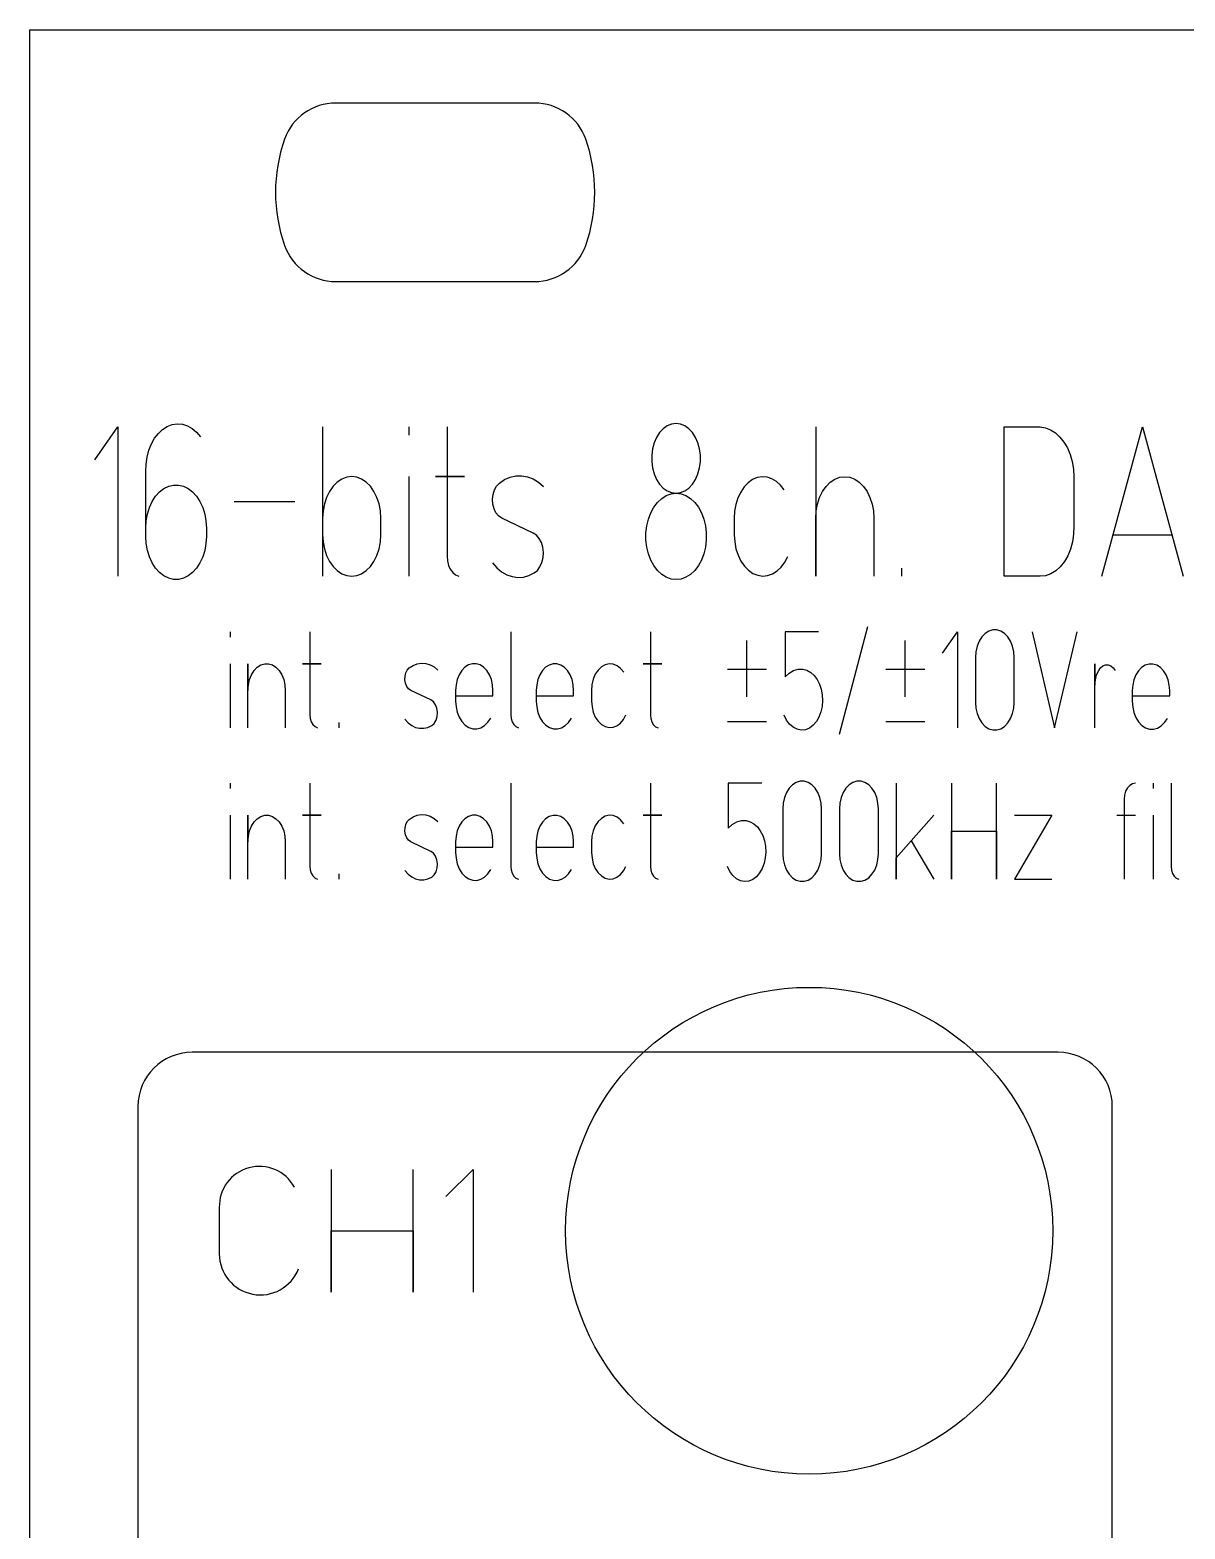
# Model space of a CAD drawing. Header units: millimetres. Extents: x 0 to 57, y 0 to 129.
# Drawn here: x 0 to 21.34, y 100.69 to 128.4 of the extents above; entities that cross this region are included whole.
import ezdxf

# ---------------------------------------------------------------- set-up
doc = ezdxf.new("R2010")
doc.units = ezdxf.units.MM
doc.layers.add('Contour', color=7, linetype='CONTINUOUS')
doc.layers.add('Engraving', color=7, linetype='CONTINUOUS')

msp = doc.modelspace()

# ---------------------------------------------------------------- linework, layer by layer
at = {"layer": 'Contour', "color": 7, "linetype": 'CONTINUOUS'}
for p, q in [((0, 0), (0, 128.4)), ((0, 128.4), (35.22, 128.4)), ((9.323, 127.05), (5.647, 127.05)), ((5.647, 123.75), (9.323, 123.75))]:
    msp.add_line(p, q, dxfattribs=at)
msp.add_circle((14.395, 106.202), 4.5, dxfattribs=at)
for centre, radius, start, end in [((5.64693, 126.05), 1, 89.99581, 160.54904), ((9.32307, 126.05), 1, 19.45096, 90.00419), ((7.485, 125.4), 2.94962, 160.53303, 199.46697), ((7.485, 125.4), 2.94962, 340.53303, 379.46697), ((5.64693, 124.75), 1, 199.45096, 270.00419), ((9.32307, 124.75), 1, 269.99581, 340.54904)]:
    msp.add_arc(centre, radius, start, end, dxfattribs=at)
at = {"layer": 'Engraving', "color": 7, "linetype": 'CONTINUOUS'}
for p, q in [((2.53638, 121.07207), (2.62763, 121.10695)), ((2.62763, 121.10695), (2.72158, 121.12079)), ((2.72158, 121.12079), (2.81589, 121.11324)), ((2.81589, 121.11324), (2.90818, 121.08448)), ((11.854, 121.11442), (11.7739, 121.08186)), ((11.93692, 121.1254), (11.854, 121.11442)), ((12.01984, 121.11442), (11.93692, 121.1254)), ((12.09994, 121.08186), (12.01984, 121.11442)), ((1.19528, 120.451), (1.62508, 121.065)), ((1.62508, 121.065), (1.62508, 118.302)), ((2.24219, 120.74705), (2.30118, 120.85244)), ((2.30118, 120.85244), (2.37108, 120.94319)), ((2.37108, 120.94319), (2.45014, 121.01702)), ((2.45014, 121.01702), (2.53638, 121.07207)), ((2.90818, 121.08448), (2.99612, 121.03526)), ((2.99612, 121.03526), (3.07752, 120.96679)), ((3.07752, 120.96679), (3.15031, 120.8808)), ((5.40648, 121.065), (5.40648, 119.0695)), ((6.99618, 121.065), (6.99618, 120.9115)), ((7.70479, 121.065), (7.70479, 120.144)), ((11.57678, 120.86922), (11.53294, 120.76807)), ((11.63289, 120.95714), (11.57678, 120.86922)), ((11.69935, 121.02883), (11.63289, 120.95714)), ((11.7739, 121.08186), (11.69935, 121.02883)), ((12.17449, 121.02883), (12.09994, 121.08186)), ((12.24095, 120.95714), (12.17449, 121.02883)), ((12.29706, 120.86922), (12.24095, 120.95714)), ((12.3409, 120.76807), (12.29706, 120.86922)), ((14.51558, 121.063), (14.51558, 118.3)), ((17.99528, 121.063), (18.66147, 121.063)), ((17.99528, 118.3), (17.99528, 121.063)), ((18.66147, 121.063), (18.75974, 121.04679)), ((18.75974, 121.04679), (18.85513, 121.0094)), ((18.85513, 121.0094), (18.94544, 120.95172)), ((18.94544, 120.95172), (19.02854, 120.87507)), ((19.02854, 120.87507), (19.10252, 120.78126)), ((19.79988, 118.3), (20.55203, 121.063)), ((20.55203, 121.063), (21.30418, 118.3)), ((2.16261, 120.50323), (2.19561, 120.62966)), ((2.19561, 120.62966), (2.24219, 120.74705)), ((11.50286, 120.65713), (11.48756, 120.54019)), ((11.53294, 120.76807), (11.50286, 120.65713)), ((12.37098, 120.65713), (12.3409, 120.76807)), ((12.38628, 120.54019), (12.37098, 120.65713)), ((19.10252, 120.78126), (19.16565, 120.67246)), ((19.16565, 120.67246), (19.21645, 120.5512)), ((19.21645, 120.5512), (19.25375, 120.42032)), ((2.14028, 120.2361), (2.14401, 120.37093)), ((2.14401, 120.37093), (2.16261, 120.50323)), ((11.48756, 120.54019), (11.48756, 120.42121)), ((11.48756, 120.42121), (11.50286, 120.30427)), ((11.50286, 120.30427), (11.53294, 120.19333)), ((12.3409, 120.19333), (12.37098, 120.30427)), ((12.37098, 120.30427), (12.38628, 120.42121)), ((12.38628, 120.42121), (12.38628, 120.54019)), ((19.25375, 120.42032), (19.27667, 120.28285)), ((19.27667, 120.28285), (19.28468, 120.142)), ((2.14028, 119.0388), (2.14028, 120.2361)), ((5.67511, 120.04117), (5.59839, 119.96444)), ((5.75998, 120.09771), (5.67511, 120.04117)), ((5.85044, 120.13234), (5.75998, 120.09771)), ((5.94373, 120.144), (5.85044, 120.13234)), ((6.03702, 120.13234), (5.94373, 120.144)), ((6.12748, 120.09771), (6.03702, 120.13234)), ((6.21236, 120.04117), (6.12748, 120.09771)), ((6.28907, 119.96444), (6.21236, 120.04117)), ((6.99618, 120.144), (6.99618, 118.302)), ((8.02714, 120.144), (7.48989, 120.144)), ((7.48989, 120.144), (7.70479, 120.144)), ((7.70479, 120.144), (8.02714, 120.144)), ((7.70479, 120.144), (7.70479, 118.6704)), ((8.62036, 119.96727), (8.67142, 120.0212)), ((8.67142, 120.0212), (8.76881, 120.0873)), ((8.76881, 120.0873), (8.87175, 120.13308)), ((8.87175, 120.13308), (8.97819, 120.15762)), ((8.97819, 120.15762), (9.08599, 120.16044)), ((9.08599, 120.16044), (9.19299, 120.14147)), ((9.19299, 120.14147), (9.29704, 120.1011)), ((9.29704, 120.1011), (9.39605, 120.04014)), ((9.39605, 120.04014), (9.48804, 119.9598)), ((11.53294, 120.19333), (11.57678, 120.09218)), ((11.57678, 120.09218), (11.63289, 120.00426)), ((11.63289, 120.00426), (11.69935, 119.93257)), ((12.17449, 119.93257), (12.24095, 120.00426)), ((12.24095, 120.00426), (12.29706, 120.09218)), ((12.29706, 120.09218), (12.3409, 120.19333)), ((13.26645, 120.02943), (13.19287, 119.95216)), ((13.34818, 120.08761), (13.26645, 120.02943)), ((13.43567, 120.125), (13.34818, 120.08761)), ((13.52634, 120.1405), (13.43567, 120.125)), ((13.61754, 120.13365), (13.52634, 120.1405)), ((13.70657, 120.10466), (13.61754, 120.13365)), ((13.79083, 120.05437), (13.70657, 120.10466)), ((13.86785, 119.98426), (13.79083, 120.05437)), ((14.70749, 119.96244), (14.78421, 120.03917)), ((14.78421, 120.03917), (14.86908, 120.09571)), ((14.86908, 120.09571), (14.95954, 120.13034)), ((14.95954, 120.13034), (15.05283, 120.142)), ((15.05283, 120.142), (15.14612, 120.13034)), ((15.14612, 120.13034), (15.23658, 120.09571)), ((15.23658, 120.09571), (15.32146, 120.03917)), ((15.32146, 120.03917), (15.39817, 119.96244)), ((19.28468, 120.142), (19.28468, 119.221)), ((2.2581, 119.68256), (2.3206, 119.77955)), ((2.3206, 119.77955), (2.39342, 119.86053)), ((2.39342, 119.86053), (2.47458, 119.92327)), ((2.47458, 119.92327), (2.56186, 119.96608)), ((2.56186, 119.96608), (2.65288, 119.98777)), ((2.65288, 119.98777), (2.74516, 119.98777)), ((2.74516, 119.98777), (2.83618, 119.96608)), ((2.83618, 119.96608), (2.92346, 119.92327)), ((2.92346, 119.92327), (3.00462, 119.86053)), ((3.00462, 119.86053), (3.07744, 119.77955)), ((3.07744, 119.77955), (3.13994, 119.68256)), ((5.47846, 119.76025), (5.43888, 119.639)), ((5.53217, 119.86984), (5.47846, 119.76025)), ((5.59839, 119.96444), (5.53217, 119.86984)), ((6.35529, 119.86984), (6.28907, 119.96444)), ((6.409, 119.76025), (6.35529, 119.86984)), ((6.44858, 119.639), (6.409, 119.76025)), ((8.54447, 119.72421), (8.55473, 119.81373)), ((8.55049, 119.63391), (8.54447, 119.72421)), ((8.55473, 119.81373), (8.5806, 119.89656)), ((8.5806, 119.89656), (8.62036, 119.96727)), ((11.59373, 119.66769), (11.67099, 119.7398)), ((11.67099, 119.7398), (11.7555, 119.79275)), ((11.69935, 119.93257), (11.7739, 119.87954)), ((11.7555, 119.79275), (11.84495, 119.82511)), ((11.7739, 119.87954), (11.854, 119.84698)), ((11.84495, 119.82511), (11.93692, 119.836)), ((11.854, 119.84698), (11.93692, 119.836)), ((11.93692, 119.836), (12.01984, 119.84698)), ((11.93692, 119.836), (12.02889, 119.82511)), ((12.01984, 119.84698), (12.09994, 119.87954)), ((12.02889, 119.82511), (12.11834, 119.79275)), ((12.09994, 119.87954), (12.17449, 119.93257)), ((12.11834, 119.79275), (12.20285, 119.7398)), ((12.20285, 119.7398), (12.28011, 119.66769)), ((13.07852, 119.74994), (13.04111, 119.63094)), ((13.12961, 119.85808), (13.07852, 119.74994)), ((13.19287, 119.95216), (13.12961, 119.85808)), ((13.93535, 119.8964), (13.86785, 119.98426)), ((14.54798, 119.637), (14.58756, 119.75825)), ((14.58756, 119.75825), (14.64127, 119.86784)), ((14.64127, 119.86784), (14.70749, 119.96244)), ((15.39817, 119.96244), (15.46439, 119.86784)), ((15.46439, 119.86784), (15.5181, 119.75825)), ((15.5181, 119.75825), (15.55768, 119.637)), ((2.1479, 119.32368), (2.17055, 119.45148)), ((2.17055, 119.45148), (2.20762, 119.5722)), ((2.20762, 119.5722), (2.2581, 119.68256)), ((3.13994, 119.68256), (3.19042, 119.5722)), ((3.19042, 119.5722), (3.22749, 119.45148)), ((3.22749, 119.45148), (3.25014, 119.32368)), ((3.77338, 119.6835), (4.89086, 119.6835)), ((5.41464, 119.50978), (5.40648, 119.3765)), ((5.43888, 119.639), (5.41464, 119.50978)), ((6.47282, 119.50977), (6.44858, 119.639)), ((6.48098, 119.3765), (6.47282, 119.50977)), ((8.57239, 119.54878), (8.55049, 119.63391)), ((8.60874, 119.4744), (8.57239, 119.54878)), ((8.65714, 119.41569), (8.60874, 119.4744)), ((11.42524, 119.35843), (11.46916, 119.47437)), ((11.46916, 119.47437), (11.52584, 119.57841)), ((11.52584, 119.57841), (11.59373, 119.66769)), ((12.28011, 119.66769), (12.348, 119.57841)), ((12.348, 119.57841), (12.40468, 119.47437)), ((12.40468, 119.47437), (12.4486, 119.35843)), ((13.01848, 119.50455), (13.01128, 119.3745)), ((13.04111, 119.63094), (13.01848, 119.50455)), ((14.51558, 119.3745), (14.52374, 119.50777)), ((14.52374, 119.50777), (14.54798, 119.637)), ((15.55768, 119.637), (15.58192, 119.50777)), ((15.58192, 119.50777), (15.59008, 119.3745)), ((2.14028, 119.1923), (2.1479, 119.32368)), ((3.25014, 119.32368), (3.25776, 119.1923)), ((3.25776, 119.1923), (3.25776, 119.0388)), ((5.40648, 119.3765), (5.40648, 118.302)), ((6.48098, 119.0695), (6.48098, 119.3765)), ((8.7144, 119.3765), (8.65714, 119.41569)), ((9.29463, 119.1002), (8.7144, 119.3765)), ((11.38009, 119.10371), (11.39528, 119.23375)), ((11.39528, 119.23375), (11.42524, 119.35843)), ((12.4486, 119.35843), (12.47856, 119.23375)), ((12.47856, 119.23375), (12.49375, 119.10371)), ((13.01128, 119.3745), (13.01128, 119.0675)), ((14.51558, 118.3), (14.51558, 119.3745)), ((15.59008, 119.3745), (15.59008, 118.3)), ((19.28468, 119.221), (19.2802, 119.07828)), ((2.1479, 118.90742), (2.14028, 119.0388)), ((2.17055, 118.77962), (2.1479, 118.90742)), ((3.25014, 118.90742), (3.22749, 118.77962)), ((3.25776, 119.0388), (3.25014, 118.90742)), ((5.40648, 119.0695), (5.41464, 118.93623)), ((5.41464, 118.93623), (5.43888, 118.807)), ((6.44858, 118.807), (6.47282, 118.93622)), ((6.47282, 118.93622), (6.48098, 119.0695)), ((9.35498, 119.05978), (9.29463, 119.1002)), ((9.40677, 118.99984), (9.35498, 119.05978)), ((9.44698, 118.9239), (9.40677, 118.99984)), ((9.47326, 118.8364), (9.44698, 118.9239)), ((11.38009, 118.97189), (11.38009, 119.10371)), ((11.39528, 118.84185), (11.38009, 118.97189)), ((12.49375, 118.97189), (12.47856, 118.84185)), ((12.49375, 119.10371), (12.49375, 118.97189)), ((13.01128, 119.0675), (13.01929, 118.93652)), ((13.01929, 118.93652), (13.04293, 118.80945)), ((19.25979, 118.93843), (19.22396, 118.80505)), ((19.2802, 119.07828), (19.25979, 118.93843)), ((20.01478, 119.0675), (21.08928, 119.0675)), ((2.20762, 118.6589), (2.17055, 118.77962)), ((2.2581, 118.54854), (2.20762, 118.6589)), ((3.19042, 118.6589), (3.13994, 118.54854)), ((3.22749, 118.77962), (3.19042, 118.6589)), ((5.43888, 118.807), (5.47846, 118.68575)), ((5.47846, 118.68575), (5.53217, 118.57616)), ((6.35529, 118.57616), (6.409, 118.68575)), ((6.409, 118.68575), (6.44858, 118.807)), ((7.70479, 118.6704), (7.71178, 118.58443)), ((9.45768, 118.55719), (9.47877, 118.64752)), ((9.48406, 118.74244), (9.47326, 118.8364)), ((9.47877, 118.64752), (9.48406, 118.74244)), ((11.42524, 118.71717), (11.39528, 118.84185)), ((11.46916, 118.60123), (11.42524, 118.71717)), ((12.4486, 118.71717), (12.40468, 118.60123)), ((12.47856, 118.84185), (12.4486, 118.71717)), ((13.04293, 118.80945), (13.08149, 118.69007)), ((13.08149, 118.69007), (13.13383, 118.58193)), ((13.94501, 118.56278), (13.99982, 118.6684)), ((19.17364, 118.68158), (19.11014, 118.57122)), ((19.22396, 118.80505), (19.17364, 118.68158)), ((2.3206, 118.45155), (2.2581, 118.54854)), ((2.39342, 118.37057), (2.3206, 118.45155)), ((2.47458, 118.30783), (2.39342, 118.37057)), ((3.00462, 118.37057), (2.92346, 118.30783)), ((3.07744, 118.45155), (3.00462, 118.37057)), ((3.13994, 118.54854), (3.07744, 118.45155)), ((5.53217, 118.57616), (5.59839, 118.48156)), ((5.59839, 118.48156), (5.6751, 118.40483)), ((5.6751, 118.40483), (5.75998, 118.34829)), ((5.75998, 118.34829), (5.85044, 118.31366)), ((6.03702, 118.31366), (6.12748, 118.34829)), ((6.12748, 118.34829), (6.21235, 118.40483)), ((6.21235, 118.40483), (6.28907, 118.48156)), ((6.28907, 118.48156), (6.35529, 118.57616)), ((7.71178, 118.58443), (7.73239, 118.50305)), ((7.73239, 118.50305), (7.76554, 118.4306)), ((7.76554, 118.4306), (7.80944, 118.37096)), ((7.80944, 118.37096), (7.86176, 118.32732)), ((8.54248, 118.5476), (8.62409, 118.45688)), ((8.62409, 118.45688), (8.71386, 118.38354)), ((8.71386, 118.38354), (8.80998, 118.32905)), ((9.21832, 118.3154), (9.31612, 118.3634)), ((9.31612, 118.3634), (9.37391, 118.41085)), ((9.37391, 118.41085), (9.42203, 118.47674)), ((9.42203, 118.47674), (9.45768, 118.55719)), ((11.52584, 118.49719), (11.46916, 118.60123)), ((11.59373, 118.40791), (11.52584, 118.49719)), ((11.67099, 118.3358), (11.59373, 118.40791)), ((11.7555, 118.28285), (11.67099, 118.3358)), ((12.20285, 118.3358), (12.11834, 118.28285)), ((12.28011, 118.40791), (12.20285, 118.3358)), ((12.348, 118.49719), (12.28011, 118.40791)), ((12.40468, 118.60123), (12.348, 118.49719)), ((13.13383, 118.58193), (13.1984, 118.48823)), ((13.1984, 118.48823), (13.27327, 118.41177)), ((13.27327, 118.41177), (13.35622, 118.35481)), ((13.35622, 118.35481), (13.44478, 118.31906)), ((13.62814, 118.31473), (13.71749, 118.34629)), ((13.71749, 118.34629), (13.80171, 118.3993)), ((13.80171, 118.3993), (13.87831, 118.47219)), ((13.87831, 118.47219), (13.94501, 118.56278)), ((16.10528, 118.3), (16.10528, 118.4535)), ((18.85831, 118.34512), (18.76116, 118.31123)), ((18.95041, 118.40079), (18.85831, 118.34512)), ((19.03508, 118.47681), (18.95041, 118.40079)), ((19.11014, 118.57122), (19.03508, 118.47681)), ((2.56186, 118.26502), (2.47458, 118.30783)), ((2.65288, 118.24333), (2.56186, 118.26502)), ((2.74516, 118.24333), (2.65288, 118.24333)), ((2.83618, 118.26502), (2.74516, 118.24333)), ((2.92346, 118.30783), (2.83618, 118.26502)), ((5.85044, 118.31366), (5.94373, 118.302)), ((5.94373, 118.302), (6.03702, 118.31366)), ((7.86176, 118.32732), (7.91969, 118.302)), ((8.80998, 118.32905), (8.91052, 118.29451)), ((8.91052, 118.29451), (9.01347, 118.2806)), ((9.01347, 118.2806), (9.11676, 118.28761)), ((9.11676, 118.28761), (9.21832, 118.3154)), ((11.84495, 118.25049), (11.7555, 118.28285)), ((11.93692, 118.2396), (11.84495, 118.25049)), ((12.02889, 118.25049), (11.93692, 118.2396)), ((12.11834, 118.28285), (12.02889, 118.25049)), ((13.44478, 118.31906), (13.53633, 118.30556)), ((13.53633, 118.30556), (13.62814, 118.31473)), ((18.66147, 118.3), (17.99528, 118.3)), ((18.76116, 118.31123), (18.66147, 118.3)), ((3.69547, 117.277), (3.69547, 117.17839)), ((5.17212, 117.277), (5.17212, 116.68533)), ((8.88457, 117.276), (8.88457, 115.73767)), ((11.46512, 117.274), (11.46512, 116.68233)), ((14.57012, 117.273), (13.94887, 117.273)), ((13.94887, 117.273), (13.94887, 116.44467)), ((14.95637, 115.37967), (15.48098, 117.37161)), ((16.86037, 116.87756), (17.13648, 117.272)), ((17.13648, 117.272), (17.13648, 115.497)), ((17.64674, 117.24275), (17.58603, 117.17973)), ((17.71529, 117.28635), (17.64674, 117.24275)), ((17.78869, 117.30864), (17.71529, 117.28635)), ((17.86373, 117.30864), (17.78869, 117.30864)), ((17.93713, 117.28635), (17.86373, 117.30864)), ((18.00568, 117.24275), (17.93713, 117.28635)), ((18.06639, 117.17973), (18.00568, 117.24275)), ((18.51587, 117.272), (18.93003, 115.497)), ((18.93003, 115.497), (19.3442, 117.272)), ((13.24541, 116.07094), (13.24541, 117.11622)), ((16.17071, 116.06994), (16.17071, 117.11522)), ((17.4983, 117.00723), (17.47511, 116.90528)), ((17.53582, 117.10007), (17.4983, 117.00723)), ((17.58603, 117.17973), (17.53582, 117.10007)), ((18.1166, 117.10007), (18.06639, 117.17973)), ((18.15412, 117.00723), (18.1166, 117.10007)), ((18.17731, 116.90528), (18.15412, 117.00723)), ((3.69547, 116.68533), (3.69547, 115.502)), ((4.02657, 115.502), (4.02657, 116.68533)), ((4.02657, 116.68533), (4.02657, 116.19228)), ((4.26505, 116.6612), (4.33563, 116.68263)), ((4.33563, 116.68263), (4.40778, 116.68263)), ((4.40778, 116.68263), (4.47836, 116.6612)), ((5.3792, 116.68533), (5.03406, 116.68533)), ((5.03406, 116.68533), (5.17212, 116.68533)), ((5.17212, 116.68533), (5.3792, 116.68533)), ((5.17212, 116.68533), (5.17212, 115.73867)), ((7.07922, 116.65392), (7.15546, 116.68423)), ((7.15546, 116.68423), (7.23413, 116.69658)), ((7.23413, 116.69658), (7.31316, 116.69063)), ((7.31316, 116.69063), (7.39048, 116.66656)), ((7.39048, 116.66656), (7.46408, 116.62499)), ((8.17233, 116.68263), (8.10175, 116.6612)), ((8.24448, 116.68263), (8.17233, 116.68263)), ((8.31506, 116.6612), (8.24448, 116.68263)), ((9.66263, 116.68163), (9.59205, 116.6602)), ((9.73478, 116.68163), (9.66263, 116.68163)), ((9.80536, 116.6602), (9.73478, 116.68163)), ((10.70042, 116.68206), (10.62674, 116.66528)), ((10.77489, 116.67563), (10.70042, 116.68206)), ((10.84662, 116.64631), (10.77489, 116.67563)), ((11.6722, 116.68233), (11.32706, 116.68233)), ((11.32706, 116.68233), (11.46512, 116.68233)), ((11.46512, 116.68233), (11.6722, 116.68233)), ((11.46512, 116.68233), (11.46512, 115.73567)), ((17.47511, 116.90528), (17.46727, 116.79867)), ((17.46727, 116.79867), (17.46727, 115.97033)), ((18.18516, 116.79867), (18.17731, 116.90528)), ((18.18516, 115.97033), (18.18516, 116.79867)), ((19.67507, 115.497), (19.67507, 116.68033)), ((19.67507, 116.68033), (19.67507, 116.28589)), ((20.67433, 116.67763), (20.60375, 116.6562)), ((20.74648, 116.67763), (20.67433, 116.67763)), ((20.81706, 116.6562), (20.74648, 116.67763)), ((4.03411, 116.29479), (4.05641, 116.39282)), ((4.05641, 116.39282), (4.09248, 116.48209)), ((4.09248, 116.48209), (4.14076, 116.55869)), ((4.14076, 116.55869), (4.19914, 116.61928)), ((4.19914, 116.61928), (4.26505, 116.6612)), ((4.47836, 116.6612), (4.54427, 116.61928)), ((4.54427, 116.61928), (4.60265, 116.55869)), ((4.60265, 116.55869), (4.65093, 116.48209)), ((4.65093, 116.48209), (4.68701, 116.39282)), ((4.68701, 116.39282), (4.7093, 116.29479)), ((6.92647, 116.38647), (6.92875, 116.4519)), ((6.92875, 116.4519), (6.94401, 116.51367)), ((6.94401, 116.51367), (6.97097, 116.56666)), ((6.97097, 116.56666), (7.0074, 116.60644)), ((7.0074, 116.60644), (7.07922, 116.65392)), ((7.46408, 116.62499), (7.53201, 116.567)), ((7.89311, 116.39282), (7.87081, 116.29479)), ((7.92918, 116.48209), (7.89311, 116.39282)), ((7.97746, 116.55869), (7.92918, 116.48209)), ((8.03584, 116.61928), (7.97746, 116.55869)), ((8.10175, 116.6612), (8.03584, 116.61928)), ((8.38098, 116.61928), (8.31506, 116.6612)), ((8.43935, 116.55869), (8.38098, 116.61928)), ((8.48763, 116.48209), (8.43935, 116.55869)), ((8.52371, 116.39282), (8.48763, 116.48209)), ((8.546, 116.29479), (8.52371, 116.39282)), ((9.38341, 116.39182), (9.36111, 116.29379)), ((9.41948, 116.48109), (9.38341, 116.39182)), ((9.46776, 116.55769), (9.41948, 116.48109)), ((9.52614, 116.61828), (9.46776, 116.55769)), ((9.59205, 116.6602), (9.52614, 116.61828)), ((9.87128, 116.61828), (9.80536, 116.6602)), ((9.92965, 116.55769), (9.87128, 116.61828)), ((9.97793, 116.48109), (9.92965, 116.55769)), ((10.01401, 116.39182), (9.97793, 116.48109)), ((10.0363, 116.29379), (10.01401, 116.39182)), ((10.406, 116.39745), (10.38248, 116.2963)), ((10.4443, 116.48892), (10.406, 116.39745)), ((10.49557, 116.56636), (10.4443, 116.48892)), ((10.55736, 116.62609), (10.49557, 116.56636)), ((10.62674, 116.66528), (10.55736, 116.62609)), ((10.9122, 116.59548), (10.84662, 116.64631)), ((10.96851, 116.52556), (10.9122, 116.59548)), ((12.88647, 116.58372), (13.60436, 116.58372)), ((13.94887, 116.44467), (14.02341, 116.51201)), ((14.02341, 116.51201), (14.10541, 116.55842)), ((14.10541, 116.55842), (14.19201, 116.58226)), ((14.19201, 116.58226), (14.28021, 116.58272)), ((14.28021, 116.58272), (14.35364, 116.56275)), ((14.35364, 116.56275), (14.42317, 116.52358)), ((14.42317, 116.52358), (14.48639, 116.46659)), ((14.48639, 116.46659), (14.54107, 116.39378)), ((14.54107, 116.39378), (14.58529, 116.30769)), ((15.81177, 116.58272), (16.52966, 116.58272)), ((19.68301, 116.3847), (19.70642, 116.47836)), ((19.70642, 116.47836), (19.74409, 116.562)), ((19.74409, 116.562), (19.78005, 116.61049)), ((19.78005, 116.61049), (19.82334, 116.64464)), ((19.82334, 116.64464), (19.87123, 116.66226)), ((19.87123, 116.66226), (19.92068, 116.66226)), ((19.92068, 116.66226), (19.96857, 116.64464)), ((19.96857, 116.64464), (20.01186, 116.61049)), ((20.01186, 116.61049), (20.04782, 116.562)), ((20.43118, 116.47709), (20.39511, 116.38782)), ((20.47946, 116.55369), (20.43118, 116.47709)), ((20.53784, 116.61428), (20.47946, 116.55369)), ((20.60375, 116.6562), (20.53784, 116.61428)), ((20.88298, 116.61428), (20.81706, 116.6562)), ((20.94135, 116.55369), (20.88298, 116.61428)), ((20.98963, 116.47709), (20.94135, 116.55369)), ((21.02571, 116.38782), (20.98963, 116.47709)), ((4.02657, 116.19228), (4.03411, 116.29479)), ((4.7093, 116.29479), (4.71684, 116.19228)), ((4.71684, 116.19228), (4.71684, 115.502)), ((6.93735, 116.32284), (6.92647, 116.38647)), ((6.9605, 116.26629), (6.93735, 116.32284)), ((6.99398, 116.22153), (6.9605, 116.26629)), ((7.03501, 116.19228), (6.99398, 116.22153)), ((7.40776, 116.01478), (7.03501, 116.19228)), ((7.87081, 116.29479), (7.86327, 116.19228)), ((7.86327, 116.19228), (7.86327, 115.99506)), ((8.55354, 116.19228), (8.546, 116.29479)), ((8.55354, 116.09367), (8.55354, 116.19228)), ((9.36111, 116.29379), (9.35357, 116.19128)), ((9.35357, 116.19128), (9.35357, 115.99406)), ((10.04384, 116.19128), (10.0363, 116.29379)), ((10.04384, 116.09267), (10.04384, 116.19128)), ((10.38248, 116.2963), (10.37487, 116.19028)), ((10.37487, 116.19028), (10.37487, 115.99306)), ((14.58529, 116.30769), (14.61752, 116.21134)), ((14.61752, 116.21134), (14.63662, 116.1081)), ((19.67507, 116.28589), (19.68301, 116.3847)), ((20.37281, 116.28979), (20.36527, 116.18728)), ((20.36527, 116.18728), (20.36527, 115.99006)), ((20.39511, 116.38782), (20.37281, 116.28979)), ((21.048, 116.28979), (21.02571, 116.38782)), ((21.05554, 116.18728), (21.048, 116.28979)), ((21.05554, 116.08867), (21.05554, 116.18728)), ((7.45545, 115.98028), (7.40776, 116.01478)), ((7.49376, 115.92703), (7.45545, 115.98028)), ((7.5192, 115.85988), (7.49376, 115.92703)), ((7.52946, 115.78494), (7.5192, 115.85988)), ((7.86327, 116.09367), (8.55354, 116.09367)), ((7.86327, 115.99506), (7.87095, 115.88866)), ((7.87095, 115.88866), (7.8938, 115.78679)), ((9.35357, 116.09267), (10.04384, 116.09267)), ((9.35357, 115.99406), (9.36125, 115.88766)), ((9.36125, 115.88766), (9.3841, 115.78579)), ((10.37487, 115.99306), (10.38288, 115.88817)), ((10.38288, 115.88817), (10.40642, 115.78817)), ((14.63324, 115.89552), (14.61088, 115.79363)), ((14.64192, 116.00158), (14.63324, 115.89552)), ((14.63662, 116.1081), (14.64192, 116.00158)), ((17.46727, 115.97033), (17.47511, 115.86372)), ((17.47511, 115.86372), (17.4983, 115.76177)), ((18.15412, 115.76177), (18.17731, 115.86372)), ((18.17731, 115.86372), (18.18516, 115.97033)), ((20.36527, 116.08867), (21.05554, 116.08867)), ((20.36527, 115.99006), (20.37295, 115.88366)), ((20.37295, 115.88366), (20.3958, 115.78179)), ((5.17212, 115.73867), (5.17857, 115.67265)), ((5.17857, 115.67265), (5.19745, 115.6117)), ((5.19745, 115.6117), (5.22732, 115.5605)), ((5.22732, 115.5605), (5.26588, 115.52297)), ((5.71007, 115.502), (5.71007, 115.60061)), ((6.92457, 115.65978), (6.98494, 115.59406)), ((6.98494, 115.59406), (7.05194, 115.54311)), ((7.42157, 115.54144), (7.46708, 115.58149)), ((7.46708, 115.58149), (7.50215, 115.6391)), ((7.50215, 115.6391), (7.5236, 115.70905)), ((7.5236, 115.70905), (7.52946, 115.78494)), ((7.8938, 115.78679), (7.93083, 115.69383)), ((7.93083, 115.69383), (7.98045, 115.61373)), ((7.98045, 115.61373), (8.04056, 115.54994)), ((8.39899, 115.54111), (8.4606, 115.6019)), ((8.4606, 115.6019), (8.51213, 115.6795)), ((8.88457, 115.73767), (8.89102, 115.67165)), ((8.89102, 115.67165), (8.9099, 115.6107)), ((8.9099, 115.6107), (8.93977, 115.5595)), ((8.93977, 115.5595), (8.97833, 115.52197)), ((9.3841, 115.78579), (9.42113, 115.69283)), ((9.42113, 115.69283), (9.47075, 115.61273)), ((9.47075, 115.61273), (9.53086, 115.54894)), ((9.88929, 115.54011), (9.9509, 115.6009)), ((9.9509, 115.6009), (10.00243, 115.6785)), ((10.40642, 115.78817), (10.44441, 115.69769)), ((10.44441, 115.69769), (10.49507, 115.62092)), ((10.49507, 115.62092), (10.55607, 115.56143)), ((10.55607, 115.56143), (10.62456, 115.52197)), ((10.84245, 115.53699), (10.90797, 115.58569)), ((10.90797, 115.58569), (10.96467, 115.65329)), ((10.96467, 115.65329), (11.00992, 115.73667)), ((11.46512, 115.73567), (11.47157, 115.66965)), ((11.47157, 115.66965), (11.49045, 115.6087)), ((11.49045, 115.6087), (11.52032, 115.5575)), ((12.88647, 115.61733), (13.60436, 115.61733)), ((13.97881, 115.64377), (13.93507, 115.73467)), ((14.03473, 115.56769), (13.97881, 115.64377)), ((14.10041, 115.5097), (14.03473, 115.56769)), ((14.52871, 115.61633), (14.46921, 115.54601)), ((14.57562, 115.69946), (14.52871, 115.61633)), ((14.61088, 115.79363), (14.57562, 115.69946)), ((15.81177, 115.61633), (16.52966, 115.61633)), ((17.4983, 115.76177), (17.53582, 115.66893)), ((17.53582, 115.66893), (17.58603, 115.58927)), ((17.58603, 115.58927), (17.64674, 115.52625)), ((18.00568, 115.52625), (18.06639, 115.58927)), ((18.06639, 115.58927), (18.1166, 115.66893)), ((18.1166, 115.66893), (18.15412, 115.76177)), ((20.3958, 115.78179), (20.43283, 115.68883)), ((20.43283, 115.68883), (20.48245, 115.60873)), ((20.48245, 115.60873), (20.54256, 115.54494)), ((20.90099, 115.53611), (20.9626, 115.5969)), ((20.9626, 115.5969), (21.01413, 115.6745)), ((5.26588, 115.52297), (5.31017, 115.502)), ((7.05194, 115.54311), (7.12382, 115.50827)), ((7.12382, 115.50827), (7.19869, 115.49044)), ((7.19869, 115.49044), (7.27459, 115.4901)), ((7.27459, 115.4901), (7.34954, 115.50725)), ((7.34954, 115.50725), (7.42157, 115.54144)), ((8.04056, 115.54994), (8.10856, 115.50518)), ((8.10856, 115.50518), (8.18156, 115.48137)), ((8.18156, 115.48137), (8.25642, 115.47953)), ((8.25642, 115.47953), (8.32995, 115.49973)), ((8.32995, 115.49973), (8.39899, 115.54111)), ((8.97833, 115.52197), (9.02262, 115.501)), ((9.53086, 115.54894), (9.59886, 115.50418)), ((9.59886, 115.50418), (9.67186, 115.48037)), ((9.67186, 115.48037), (9.74672, 115.47853)), ((9.74672, 115.47853), (9.82025, 115.49873)), ((9.82025, 115.49873), (9.88929, 115.54011)), ((10.62456, 115.52197), (10.69738, 115.50438)), ((10.69738, 115.50438), (10.77115, 115.50946)), ((10.77115, 115.50946), (10.84245, 115.53699)), ((11.52032, 115.5575), (11.55888, 115.51997)), ((11.55888, 115.51997), (11.60317, 115.499)), ((14.17305, 115.47227), (14.10041, 115.5097)), ((14.24953, 115.45703), (14.17305, 115.47227)), ((14.32656, 115.46462), (14.24953, 115.45703)), ((14.40085, 115.49471), (14.32656, 115.46462)), ((14.46921, 115.54601), (14.40085, 115.49471)), ((17.64674, 115.52625), (17.71529, 115.48265)), ((17.71529, 115.48265), (17.78869, 115.46036)), ((17.78869, 115.46036), (17.86373, 115.46036)), ((17.86373, 115.46036), (17.93713, 115.48265)), ((17.93713, 115.48265), (18.00568, 115.52625)), ((20.54256, 115.54494), (20.61056, 115.50018)), ((20.61056, 115.50018), (20.68356, 115.47637)), ((20.68356, 115.47637), (20.75842, 115.47453)), ((20.75842, 115.47453), (20.83195, 115.49473)), ((20.83195, 115.49473), (20.90099, 115.53611)), ((3.69547, 114.477), (3.69547, 114.37839)), ((5.17212, 114.477), (5.17212, 113.88533)), ((8.88457, 114.476), (8.88457, 112.93767)), ((11.46512, 114.474), (11.46512, 113.88233)), ((13.52152, 114.474), (12.90027, 114.474)), ((12.90027, 114.474), (12.90027, 113.64567)), ((14.15579, 114.48835), (14.08724, 114.44475)), ((14.22919, 114.51064), (14.15579, 114.48835)), ((14.30423, 114.51064), (14.22919, 114.51064)), ((14.37763, 114.48835), (14.30423, 114.51064)), ((14.44618, 114.44475), (14.37763, 114.48835)), ((15.20439, 114.48835), (15.13584, 114.44475)), ((15.27779, 114.51064), (15.20439, 114.48835)), ((15.35283, 114.51064), (15.27779, 114.51064)), ((15.42623, 114.48835), (15.35283, 114.51064)), ((15.49478, 114.44475), (15.42623, 114.48835)), ((16.00497, 114.474), (16.00497, 112.699)), ((17.02627, 114.474), (17.02627, 112.699)), ((17.8546, 112.699), (17.8546, 114.474)), ((20.3678, 114.46424), (20.31773, 114.43484)), ((20.4215, 114.474), (20.3678, 114.46424)), ((20.75237, 114.474), (20.75237, 114.37539)), ((21.08347, 114.474), (21.08347, 112.93567)), ((13.9388, 114.20923), (13.91561, 114.10728)), ((13.97632, 114.30207), (13.9388, 114.20923)), ((14.02653, 114.38173), (13.97632, 114.30207)), ((14.08724, 114.44475), (14.02653, 114.38173)), ((14.50689, 114.38173), (14.44618, 114.44475)), ((14.5571, 114.30207), (14.50689, 114.38173)), ((14.59462, 114.20923), (14.5571, 114.30207)), ((14.61781, 114.10728), (14.59462, 114.20923)), ((14.9874, 114.20923), (14.96421, 114.10728)), ((15.02492, 114.30207), (14.9874, 114.20923)), ((15.07513, 114.38173), (15.02492, 114.30207)), ((15.13584, 114.44475), (15.07513, 114.38173)), ((15.55549, 114.38173), (15.49478, 114.44475)), ((15.6057, 114.30207), (15.55549, 114.38173)), ((15.64322, 114.20923), (15.6057, 114.30207)), ((15.66641, 114.10728), (15.64322, 114.20923)), ((20.22125, 114.25489), (20.21442, 114.17817)), ((20.21442, 114.17817), (20.21442, 112.699)), ((20.24183, 114.32641), (20.22125, 114.25489)), ((20.27475, 114.38781), (20.24183, 114.32641)), ((20.31773, 114.43484), (20.27475, 114.38781)), ((7.15546, 113.88423), (7.23413, 113.89658)), ((7.23413, 113.89658), (7.31316, 113.89063)), ((13.91561, 114.10728), (13.90777, 114.00067)), ((13.90777, 114.00067), (13.90777, 113.17233)), ((14.62566, 114.00067), (14.61781, 114.10728)), ((14.62566, 113.17233), (14.62566, 114.00067)), ((14.96421, 114.10728), (14.95637, 114.00067)), ((14.95637, 114.00067), (14.95637, 113.17233)), ((15.67426, 114.00067), (15.66641, 114.10728)), ((15.67426, 113.17233), (15.67426, 114.00067)), ((3.69547, 113.88533), (3.69547, 112.702)), ((4.02657, 112.702), (4.02657, 113.88533)), ((4.02657, 113.88533), (4.02657, 113.39228)), ((4.05641, 113.59282), (4.09248, 113.68209)), ((4.09248, 113.68209), (4.14076, 113.75869)), ((4.14076, 113.75869), (4.19914, 113.81928)), ((4.19914, 113.81928), (4.26505, 113.8612)), ((4.26505, 113.8612), (4.33563, 113.88263)), ((4.33563, 113.88263), (4.40778, 113.88263)), ((4.40778, 113.88263), (4.47836, 113.8612)), ((4.47836, 113.8612), (4.54427, 113.81928)), ((4.54427, 113.81928), (4.60265, 113.75869)), ((4.60265, 113.75869), (4.65093, 113.68209)), ((4.65093, 113.68209), (4.68701, 113.59282)), ((5.3792, 113.88533), (5.03406, 113.88533)), ((5.03406, 113.88533), (5.17212, 113.88533)), ((5.17212, 113.88533), (5.3792, 113.88533)), ((5.17212, 113.88533), (5.17212, 112.93867)), ((6.92647, 113.58647), (6.92875, 113.6519)), ((6.92875, 113.6519), (6.94401, 113.71367)), ((6.94401, 113.71367), (6.97097, 113.76666)), ((6.97097, 113.76666), (7.0074, 113.80644)), ((7.0074, 113.80644), (7.07922, 113.85392)), ((7.07922, 113.85392), (7.15546, 113.88423)), ((7.31316, 113.89063), (7.39048, 113.86656)), ((7.39048, 113.86656), (7.46408, 113.82499)), ((7.46408, 113.82499), (7.53201, 113.767)), ((7.92918, 113.68209), (7.89311, 113.59282)), ((7.97746, 113.75869), (7.92918, 113.68209)), ((8.03584, 113.81928), (7.97746, 113.75869)), ((8.10175, 113.8612), (8.03584, 113.81928)), ((8.17233, 113.88263), (8.10175, 113.8612)), ((8.24448, 113.88263), (8.17233, 113.88263)), ((8.31506, 113.8612), (8.24448, 113.88263)), ((8.38098, 113.81928), (8.31506, 113.8612)), ((8.43935, 113.75869), (8.38098, 113.81928)), ((8.48763, 113.68209), (8.43935, 113.75869)), ((8.52371, 113.59282), (8.48763, 113.68209)), ((9.41948, 113.68109), (9.38341, 113.59182)), ((9.46776, 113.75769), (9.41948, 113.68109)), ((9.52614, 113.81828), (9.46776, 113.75769)), ((9.59205, 113.8602), (9.52614, 113.81828)), ((9.66263, 113.88163), (9.59205, 113.8602)), ((9.73478, 113.88163), (9.66263, 113.88163)), ((9.80536, 113.8602), (9.73478, 113.88163)), ((9.87128, 113.81828), (9.80536, 113.8602)), ((9.92965, 113.75769), (9.87128, 113.81828)), ((9.97793, 113.68109), (9.92965, 113.75769)), ((10.01401, 113.59182), (9.97793, 113.68109)), ((10.4443, 113.68892), (10.406, 113.59745)), ((10.49557, 113.76636), (10.4443, 113.68892)), ((10.55736, 113.82609), (10.49557, 113.76636)), ((10.62674, 113.86528), (10.55736, 113.82609)), ((10.70042, 113.88206), (10.62674, 113.86528)), ((10.77489, 113.87563), (10.70042, 113.88206)), ((10.84662, 113.84631), (10.77489, 113.87563)), ((10.9122, 113.79548), (10.84662, 113.84631)), ((10.96851, 113.72556), (10.9122, 113.79548)), ((11.6722, 113.88233), (11.32706, 113.88233)), ((11.32706, 113.88233), (11.46512, 113.88233)), ((11.46512, 113.88233), (11.6722, 113.88233)), ((11.46512, 113.88233), (11.46512, 112.93567)), ((12.90027, 113.64567), (12.97481, 113.71301)), ((12.97481, 113.71301), (13.05681, 113.75942)), ((13.05681, 113.75942), (13.14341, 113.78326)), ((13.14341, 113.78326), (13.23161, 113.78372)), ((13.23161, 113.78372), (13.30504, 113.76375)), ((13.30504, 113.76375), (13.37457, 113.72458)), ((13.37457, 113.72458), (13.43779, 113.66759)), ((13.43779, 113.66759), (13.49247, 113.59478)), ((16.00497, 113.09344), (16.69524, 113.88233)), ((16.69524, 113.88233), (16.28108, 113.409)), ((18.18547, 113.88233), (18.87574, 113.88233)), ((18.87574, 113.88233), (18.18547, 112.699)), ((20.07636, 113.88233), (20.4215, 113.88233)), ((20.75237, 113.88233), (20.75237, 112.699)), ((4.02657, 113.39228), (4.03411, 113.49479)), ((4.03411, 113.49479), (4.05641, 113.59282)), ((4.68701, 113.59282), (4.7093, 113.49479)), ((4.7093, 113.49479), (4.71684, 113.39228)), ((4.71684, 113.39228), (4.71684, 112.702)), ((6.93735, 113.52284), (6.92647, 113.58647)), ((6.9605, 113.46629), (6.93735, 113.52284)), ((6.99398, 113.42153), (6.9605, 113.46629)), ((7.03501, 113.39228), (6.99398, 113.42153)), ((7.40776, 113.21478), (7.03501, 113.39228)), ((7.87081, 113.49479), (7.86327, 113.39228)), ((7.86327, 113.39228), (7.86327, 113.19506)), ((7.89311, 113.59282), (7.87081, 113.49479)), ((8.546, 113.49479), (8.52371, 113.59282)), ((8.55354, 113.39228), (8.546, 113.49479)), ((8.55354, 113.29367), (8.55354, 113.39228)), ((9.36111, 113.49379), (9.35357, 113.39128)), ((9.35357, 113.39128), (9.35357, 113.19406)), ((9.38341, 113.59182), (9.36111, 113.49379)), ((10.0363, 113.49379), (10.01401, 113.59182)), ((10.04384, 113.39128), (10.0363, 113.49379)), ((10.04384, 113.29267), (10.04384, 113.39128)), ((10.38248, 113.4963), (10.37487, 113.39028)), ((10.37487, 113.39028), (10.37487, 113.19306)), ((10.406, 113.59745), (10.38248, 113.4963)), ((13.49247, 113.59478), (13.53669, 113.50869)), ((13.53669, 113.50869), (13.56892, 113.41234)), ((13.56892, 113.41234), (13.58802, 113.3091)), ((16.28108, 113.409), (16.69524, 112.699)), ((17.02627, 112.699), (17.02627, 113.5865)), ((17.02627, 113.5865), (17.8546, 113.5865)), ((17.8546, 113.5865), (17.8546, 112.699)), ((7.45545, 113.18028), (7.40776, 113.21478)), ((7.49376, 113.12703), (7.45545, 113.18028)), ((7.5192, 113.05988), (7.49376, 113.12703)), ((7.86327, 113.29367), (8.55354, 113.29367)), ((7.86327, 113.19506), (7.87095, 113.08866)), ((7.87095, 113.08866), (7.8938, 112.98679)), ((9.35357, 113.29267), (10.04384, 113.29267)), ((9.35357, 113.19406), (9.36125, 113.08766)), ((9.36125, 113.08766), (9.3841, 112.98579)), ((10.37487, 113.19306), (10.38288, 113.08817)), ((10.38288, 113.08817), (10.40642, 112.98817)), ((13.58464, 113.09652), (13.56228, 112.99463)), ((13.59332, 113.20258), (13.58464, 113.09652)), ((13.58802, 113.3091), (13.59332, 113.20258)), ((13.90777, 113.17233), (13.91561, 113.06572)), ((13.91561, 113.06572), (13.9388, 112.96377)), ((14.59462, 112.96377), (14.61781, 113.06572)), ((14.61781, 113.06572), (14.62566, 113.17233)), ((14.95637, 113.17233), (14.96421, 113.06572)), ((14.96421, 113.06572), (14.9874, 112.96377)), ((15.64322, 112.96377), (15.66641, 113.06572)), ((15.66641, 113.06572), (15.67426, 113.17233)), ((16.00497, 112.699), (16.00497, 113.09344)), ((5.17212, 112.93867), (5.17857, 112.87265)), ((5.17857, 112.87265), (5.19745, 112.8117)), ((5.19745, 112.8117), (5.22732, 112.7605)), ((5.71007, 112.702), (5.71007, 112.80061)), ((6.92457, 112.85978), (6.98494, 112.79406)), ((6.98494, 112.79406), (7.05194, 112.74311)), ((7.46708, 112.78149), (7.50215, 112.8391)), ((7.50215, 112.8391), (7.5236, 112.90905)), ((7.52946, 112.98494), (7.5192, 113.05988)), ((7.5236, 112.90905), (7.52946, 112.98494)), ((7.8938, 112.98679), (7.93083, 112.89383)), ((7.93083, 112.89383), (7.98045, 112.81373)), ((7.98045, 112.81373), (8.04056, 112.74994)), ((8.39899, 112.74111), (8.4606, 112.8019)), ((8.4606, 112.8019), (8.51213, 112.8795)), ((8.88457, 112.93767), (8.89102, 112.87165)), ((8.89102, 112.87165), (8.9099, 112.8107)), ((8.9099, 112.8107), (8.93977, 112.7595)), ((9.3841, 112.98579), (9.42113, 112.89283)), ((9.42113, 112.89283), (9.47075, 112.81273)), ((9.47075, 112.81273), (9.53086, 112.74894)), ((9.88929, 112.74011), (9.9509, 112.8009)), ((9.9509, 112.8009), (10.00243, 112.8785)), ((10.40642, 112.98817), (10.44441, 112.89769)), ((10.44441, 112.89769), (10.49507, 112.82092)), ((10.49507, 112.82092), (10.55607, 112.76143)), ((10.90797, 112.78569), (10.96467, 112.85329)), ((10.96467, 112.85329), (11.00992, 112.93667)), ((11.46512, 112.93567), (11.47157, 112.86965)), ((11.47157, 112.86965), (11.49045, 112.8087)), ((11.49045, 112.8087), (11.52032, 112.7575)), ((12.93021, 112.84477), (12.88647, 112.93567)), ((12.98613, 112.76869), (12.93021, 112.84477)), ((13.48011, 112.81733), (13.42061, 112.74701)), ((13.52702, 112.90046), (13.48011, 112.81733)), ((13.56228, 112.99463), (13.52702, 112.90046)), ((13.9388, 112.96377), (13.97632, 112.87093)), ((13.97632, 112.87093), (14.02653, 112.79127)), ((14.02653, 112.79127), (14.08724, 112.72825)), ((14.44618, 112.72825), (14.50689, 112.79127)), ((14.50689, 112.79127), (14.5571, 112.87093)), ((14.5571, 112.87093), (14.59462, 112.96377)), ((14.9874, 112.96377), (15.02492, 112.87093)), ((15.02492, 112.87093), (15.07513, 112.79127)), ((15.07513, 112.79127), (15.13584, 112.72825)), ((15.49478, 112.72825), (15.55549, 112.79127)), ((15.55549, 112.79127), (15.6057, 112.87093)), ((15.6057, 112.87093), (15.64322, 112.96377)), ((21.08347, 112.93567), (21.08992, 112.86965)), ((21.08992, 112.86965), (21.1088, 112.8087)), ((21.1088, 112.8087), (21.13867, 112.7575)), ((5.22732, 112.7605), (5.26588, 112.72297)), ((5.26588, 112.72297), (5.31017, 112.702)), ((7.05194, 112.74311), (7.12382, 112.70827)), ((7.12382, 112.70827), (7.19869, 112.69044)), ((7.19869, 112.69044), (7.27459, 112.6901)), ((7.27459, 112.6901), (7.34954, 112.70725)), ((7.34954, 112.70725), (7.42157, 112.74144)), ((7.42157, 112.74144), (7.46708, 112.78149)), ((8.04056, 112.74994), (8.10856, 112.70518)), ((8.10856, 112.70518), (8.18156, 112.68137)), ((8.18156, 112.68137), (8.25642, 112.67953)), ((8.25642, 112.67953), (8.32995, 112.69973)), ((8.32995, 112.69973), (8.39899, 112.74111)), ((8.93977, 112.7595), (8.97833, 112.72197)), ((8.97833, 112.72197), (9.02262, 112.701)), ((9.53086, 112.74894), (9.59886, 112.70418)), ((9.59886, 112.70418), (9.67186, 112.68037)), ((9.67186, 112.68037), (9.74672, 112.67853)), ((9.74672, 112.67853), (9.82025, 112.69873)), ((9.82025, 112.69873), (9.88929, 112.74011)), ((10.55607, 112.76143), (10.62456, 112.72197)), ((10.62456, 112.72197), (10.69738, 112.70438)), ((10.69738, 112.70438), (10.77115, 112.70946)), ((10.77115, 112.70946), (10.84245, 112.73699)), ((10.84245, 112.73699), (10.90797, 112.78569)), ((11.52032, 112.7575), (11.55888, 112.71997)), ((11.55888, 112.71997), (11.60317, 112.699)), ((13.05181, 112.7107), (12.98613, 112.76869)), ((13.12445, 112.67327), (13.05181, 112.7107)), ((13.20093, 112.65803), (13.12445, 112.67327)), ((13.27796, 112.66562), (13.20093, 112.65803)), ((13.35225, 112.69571), (13.27796, 112.66562)), ((13.42061, 112.74701), (13.35225, 112.69571)), ((14.08724, 112.72825), (14.15579, 112.68465)), ((14.15579, 112.68465), (14.22919, 112.66236)), ((14.22919, 112.66236), (14.30423, 112.66236)), ((14.30423, 112.66236), (14.37763, 112.68465)), ((14.37763, 112.68465), (14.44618, 112.72825)), ((15.13584, 112.72825), (15.20439, 112.68465)), ((15.20439, 112.68465), (15.27779, 112.66236)), ((15.27779, 112.66236), (15.35283, 112.66236)), ((15.35283, 112.66236), (15.42623, 112.68465)), ((15.42623, 112.68465), (15.49478, 112.72825)), ((18.18547, 112.699), (18.87574, 112.699)), ((21.13867, 112.7575), (21.17723, 112.71997)), ((21.17723, 112.71997), (21.22152, 112.699)), ((18.995, 109.502), (2.995, 109.502)), ((1.995, 108.502), (1.995, 68.302)), ((19.995, 68.302), (19.995, 108.502)), ((5.56567, 107.337), (5.56567, 105.067)), ((7.079, 105.067), (7.079, 107.337)), ((7.68367, 106.83256), (8.18811, 107.337)), ((8.18811, 107.337), (8.18811, 105.067)), ((3.49767, 106.63078), (3.49767, 105.77322)), ((5.56567, 105.067), (5.56567, 106.202)), ((5.56567, 106.202), (7.079, 106.202)), ((7.079, 106.202), (7.079, 105.067))]:
    msp.add_line(p, q, dxfattribs=at)
for centre, radius, start, end in [((2.995, 108.502), 1, 90, 180), ((18.995, 108.502), 1, 0, 90), ((4.23692, 106.65258), 0.73958, 28.82122, 181.68902), ((4.25566, 105.77448), 0.75799, 180.09515, 338.42706)]:
    msp.add_arc(centre, radius, start, end, dxfattribs=at)

doc.saveas('drawing.dxf')
